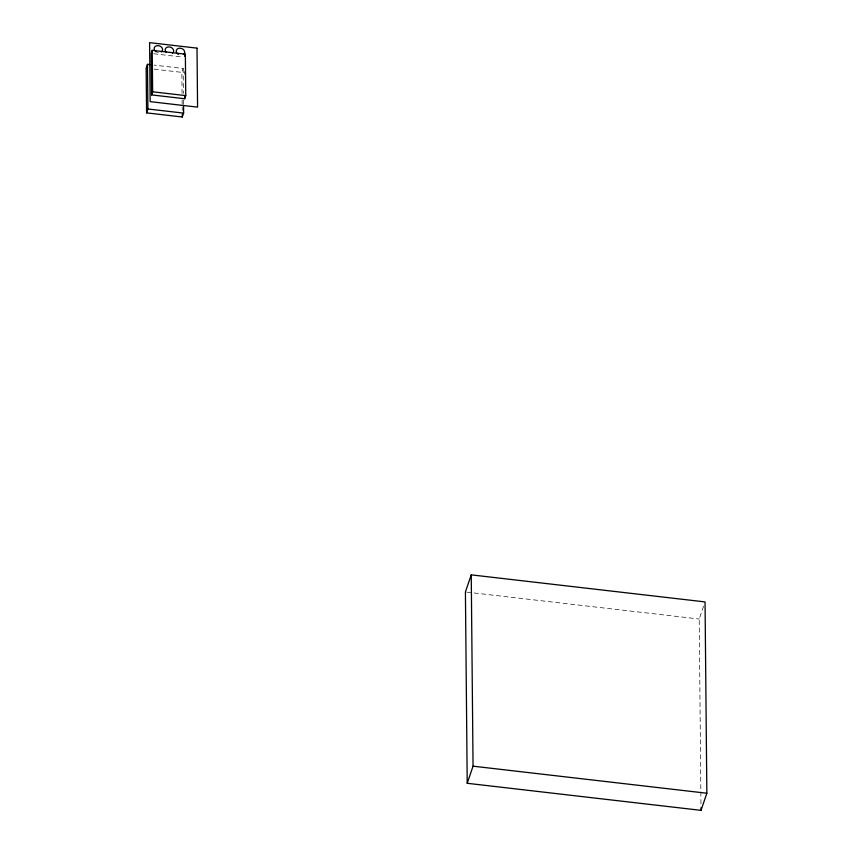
<?xml version="1.0" encoding="UTF-8"?>
<svg xmlns="http://www.w3.org/2000/svg" width="853" height="853" viewBox="0 0 853 853"><rect width="100%" height="100%" fill="white"/><g stroke="black" fill="none" stroke-linecap="round" stroke-linejoin="round"><path stroke-width="0.64" stroke-dasharray="4.26 3.2" d="M182.073 93.372L181.87 72.366L183.192 68.475L154.094 65.105M700.963 803.707L699.215 619.022L703.789 605.587M153.732 53.75L183.032 57.14M154.094 69.146L181.87 72.366M466.74 592.121L699.215 619.022M184.44 71.535L184.461 74.126M183.192 68.475L183.427 93.425M183.491 99.982L183.534 103.927M182.137 99.94L182.233 110.442M158.402 52.577A4.308 3.38 18.8 0 1 157.315 52.332"/><path stroke-width="1.28" d="M150.128 64.647L147.473 64.338L146.151 68.229L146.577 112.873L182.297 117L183.619 113.118L183.544 105.239M152.239 50.338L151.184 53.451L151.578 94.907L184.696 98.735L185.751 95.621L185.368 54.176L152.239 50.338L152.634 91.793L151.578 94.907M146.577 112.873L147.9 108.981L147.473 64.338M184.653 56.245L185.368 54.176M471.24 574.858L465.418 591.961L467.22 783.289L701.017 810.35L706.849 793.237L705.047 601.919L471.24 574.858L473.052 766.175L467.22 783.289M152.634 91.793L185.751 95.621M147.9 108.981L183.619 113.118M473.052 766.175L706.849 793.237M700.995 807.695L701.017 810.35M184.674 96.144L184.696 98.735M182.265 114.377L182.297 117M154.734 50.434A4.308 3.38 18.8 0 1 155.928 46.019A4.308 3.38 18.8 0 1 161.59 47.278A4.308 3.38 18.8 0 1 161.388 51.916M156.291 51.873A4.308 3.38 18.8 0 1 155.417 51.223M166.452 52.502A4.308 3.38 18.8 0 1 166.41 47.619A4.308 3.38 18.8 0 1 172.381 48.301A4.308 3.38 18.8 0 1 172.423 53.195M176.816 52.982A4.308 3.38 18.8 0 1 178.01 48.568A4.308 3.38 18.8 0 1 183.672 49.837A4.308 3.38 18.8 0 1 183.459 54.464M178.373 54.432A4.308 3.38 18.8 0 1 177.499 53.782M197.011 48.141L149.606 42.65L150.16 101.646L197.576 107.126L197.011 48.141"/></g></svg>
